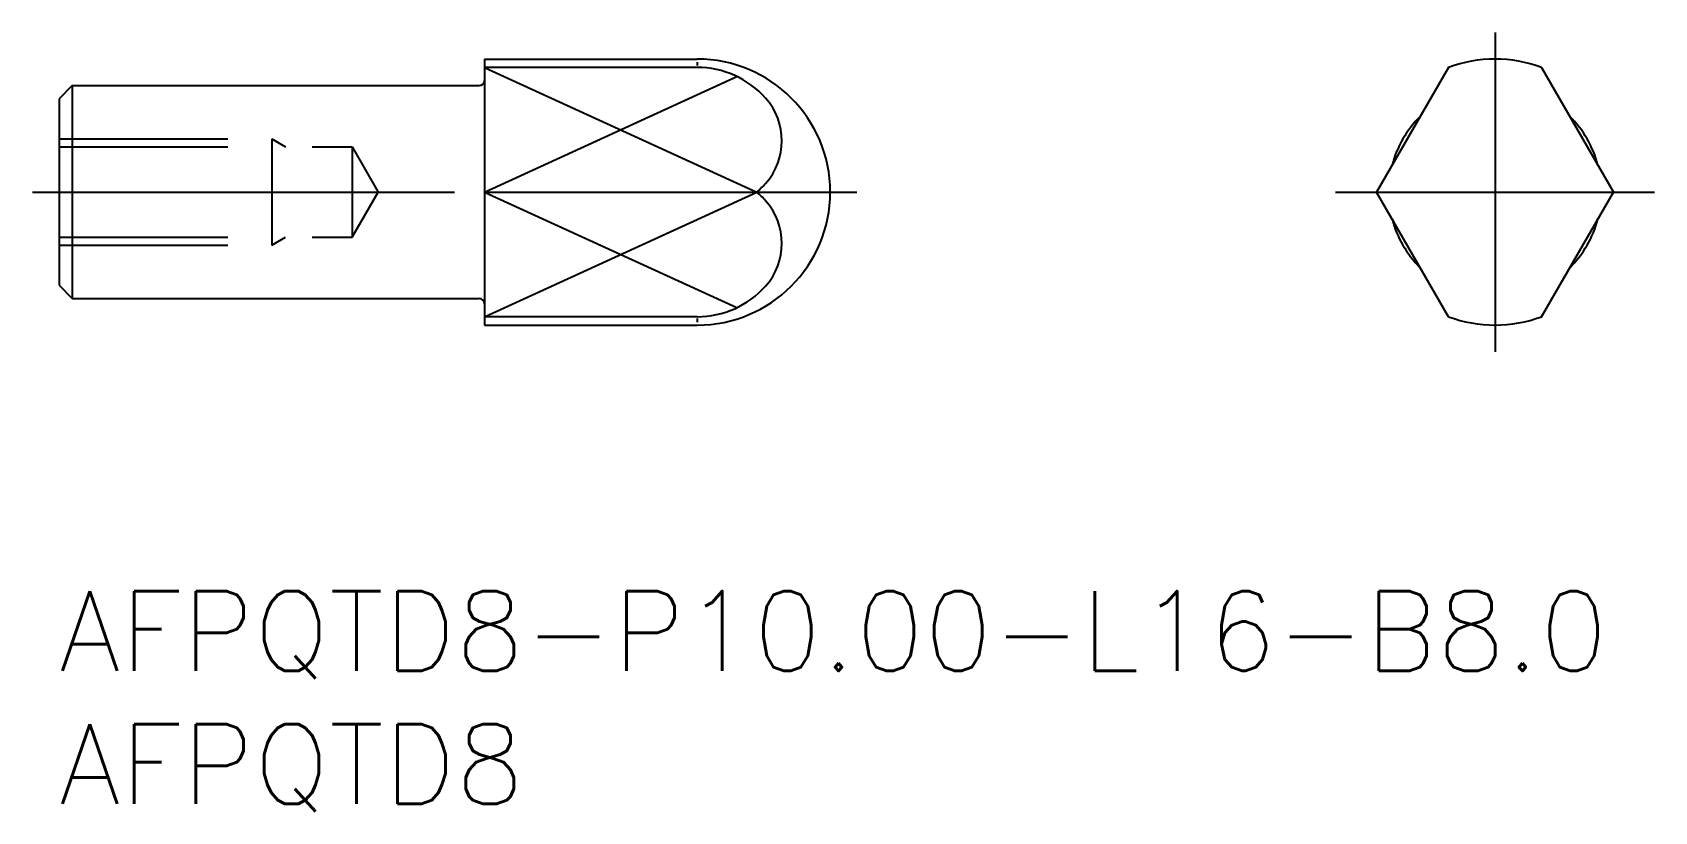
# Model space of a CAD drawing. Extents: x -1 to 60, y -8.3 to 21.
import ezdxf

# ---------------------------------------------------------------- set-up
doc = ezdxf.new("R2010")
doc.units = 0
doc.header["$LTSCALE"] = 0.5
doc.linetypes.add('CENTER', pattern=[50.8, 31.75, -6.35, 6.35, -6.35])
doc.linetypes.add('DASHED', pattern=[19.05, 12.7, -6.35])
for name, color, linetype in [('MSM_CENTER', 1, 'CENTER'), ('MSM_CONTINUOUS', 7, 'CONTINUOUS'), ('MSM_DASHED', 4, 'DASHED'), ('MSM_NARROW', 5, 'CONTINUOUS'), ('MSM_PART_NUMBER', 7, 'CONTINUOUS')]:
    doc.layers.add(name, color=color, linetype=linetype)
doc.styles.get("Standard").update_dxf_attribs({"font": 'txt.shx', "height": 3, "bigfont": 'bigfont.shx'})

# ---------------------------------------------------------------- blocks, each defined once
blk = doc.blocks.new('*U17')
at = {"layer": 'MSM_PART_NUMBER'}
blk.add_text('AFPQTD8-P10.00-L16-B8.0', height=3, dxfattribs=at).set_placement((0, -3))
blk = doc.blocks.new('*U18')
at = {"layer": 'MSM_PART_NUMBER'}
blk.add_text('AFPQTD8', height=3, dxfattribs=at).set_placement((0, -8))

msp = doc.modelspace()

# ---------------------------------------------------------------- linework, layer by layer
at = {"layer": 'MSM_CENTER'}
for p, q in [((54, 21), (54, 9)), ((-1, 15), (30, 15)), ((48, 15), (60, 15))]:
    msp.add_line(p, q, dxfattribs=at)
at = {"layer": 'MSM_CONTINUOUS'}
for p, q in [((16, 20), (16, 10)), ((16, 20), (24, 20)), ((24, 19.684), (16, 19.684)), ((52.25, 19.684), (49.546, 15)), ((55.75, 19.684), (58.454, 15)), ((0.5, 19), (0, 18.5)), ((0.5, 19), (0.5, 11)), ((0.5, 19), (15.8, 19)), ((0, 18.5), (0, 11.5)), ((16, 15), (26.238, 15)), ((52.25, 10.316), (49.546, 15)), ((55.75, 10.316), (58.454, 15)), ((0, 11.5), (0.5, 11)), ((0.5, 11), (15.8, 11)), ((24, 10.316), (16, 10.316)), ((16, 10), (24, 10))]:
    msp.add_line(p, q, dxfattribs=at)
for centre, radius, start, end in [((24, 15), 5, 270, 90), ((24, 16.24), 3.444, 41.73348, 90), ((54, 15), 5, 69.51268, 110.48732), ((15.8, 19.2), 0.2, 270, 0), ((24.772, 16.929), 2.409, 318.26652, 41.73348), ((54, 15), 4, 134.65604, 165.34396), ((54, 15), 4, 14.65604, 45.34396), ((24, 17.617), 3.444, 310.53114, 318.26652), ((24, 12.383), 3.444, 41.73348, 49.46886), ((24.772, 13.071), 2.409, 318.26652, 41.73348), ((54, 15), 4, 194.65604, 225.34396), ((54, 15), 4, 314.65604, 345.34396), ((15.8, 10.8), 0.2, 0, 90), ((24, 13.76), 3.444, 270, 318.26652), ((54, 15), 5, 249.51268, 290.48732)]:
    msp.add_arc(centre, radius, start, end, dxfattribs=at)
at = {"layer": 'MSM_DASHED'}
for p, q in [((0, 17), (8, 17)), ((0, 16.7), (11.019, 16.7)), ((8, 17), (8.52, 16.7)), ((8, 17), (8, 13)), ((11.019, 16.7), (12, 15)), ((11.019, 16.7), (11.019, 13.3)), ((11.019, 13.3), (12, 15)), ((0, 13.3), (11.019, 13.3)), ((0, 13), (8, 13)), ((8, 13), (8.52, 13.3))]:
    msp.add_line(p, q, dxfattribs=at)
at = {"layer": 'MSM_NARROW'}
for p, q in [((16, 19.684), (26.238, 15)), ((24, 19.888), (24, 19.752)), ((16, 15), (25.493, 19.343)), ((16, 10.316), (26.238, 15)), ((16, 15), (25.493, 10.657)), ((24, 10.248), (24, 10.112))]:
    msp.add_line(p, q, dxfattribs=at)

# ---------------------------------------------------------------- block references
at = {"layer": 'MSM_CONTINUOUS'}
for name in ['*U17', '*U18']:
    msp.add_blockref(name, (0, 0), dxfattribs=at)

doc.saveas('drawing.dxf')
